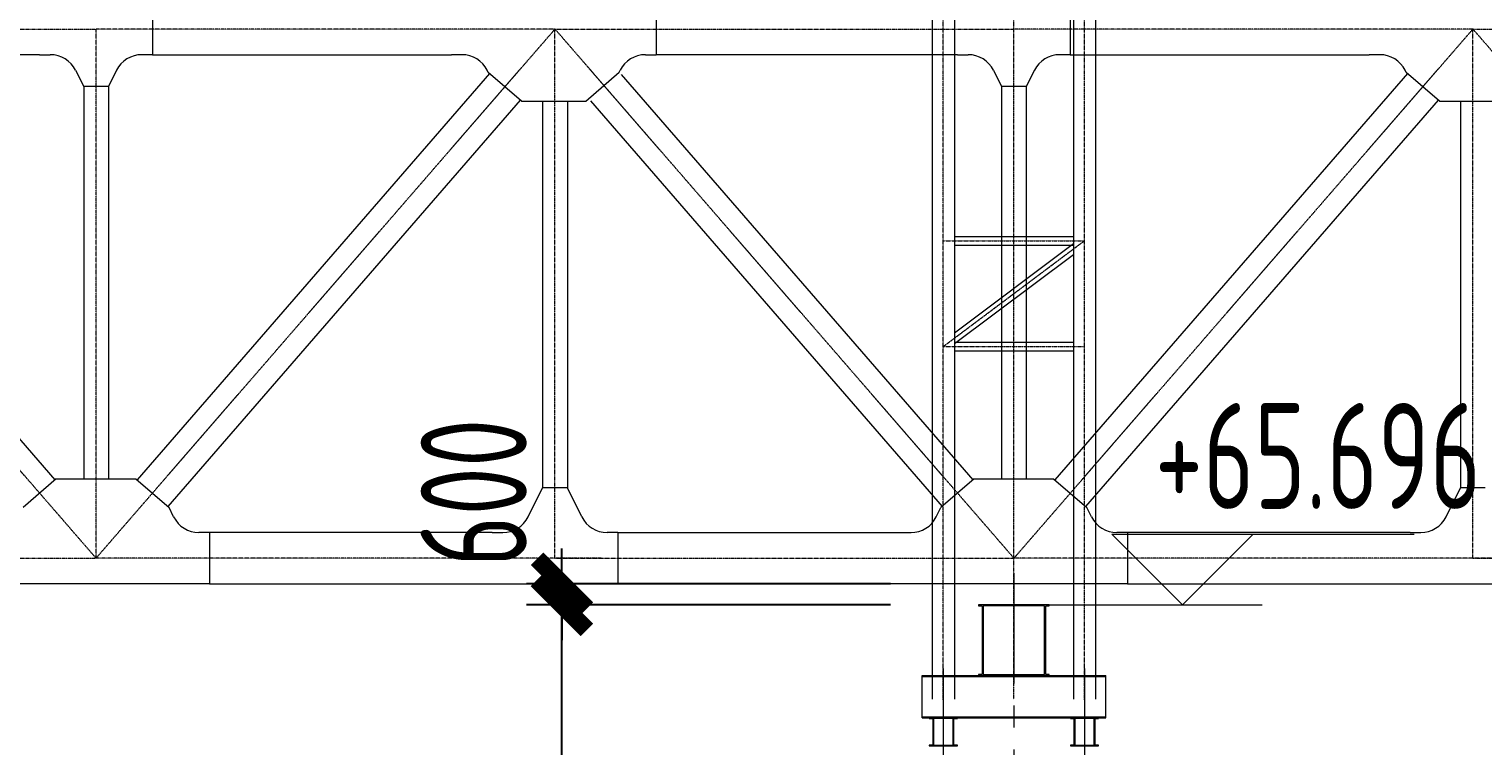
# Model space of a CAD drawing. Extents: x -2876908 to 633791, y -1383861 to 872234.
# Drawn here: x -313717 to -272537, y 744569 to 764893 of the extents above; entities that cross this region are included whole.
import ezdxf
from ezdxf.enums import TextEntityAlignment as Align

# ---------------------------------------------------------------- set-up
doc = ezdxf.new("R2010")
doc.units = 0
doc.header["$LTSCALE"] = 5
doc.header["$MEASUREMENT"] = 0
doc.linetypes.add('CENTER', pattern=[2, 1.25, -0.25, 0.25, -0.25])
doc.layers.get('0').update_dxf_attribs({"linetype": 'CONTINUOUS', "lineweight": 25})
doc.layers.get('DEFPOINTS').update_dxf_attribs({"color": 35, "linetype": 'CONTINUOUS', "lineweight": 13})
for name, color, linetype, lineweight in [('3中心线', 6, 'CENTER', 18), ('5标注', 3, 'CONTINUOUS', 15), ('6文本', 7, 'CONTINUOUS', 15), ('7边界线', 8, 'CONTINUOUS', 15), ('8轮廓线', 4, 'CONTINUOUS', 15), ('DIM', 3, 'CONTINUOUS', 0)]:
    doc.layers.add(name, color=color, linetype=linetype, lineweight=lineweight)
doc.layers.add('墩旁托架1', color=1, linetype='CONTINUOUS')
doc.styles.add('TSSD_Dimension', font='tssdeng.shx', dxfattribs={"width": 0.7, "bigfont": 'hztxt.shx'})
doc.styles.add('TSSD_NORM', font='tssdeng.shx', dxfattribs={"width": 0.7, "bigfont": 'hztxt.shx'})
doc.dimstyles.new('TSSD_100_100', dxfattribs={"dimtxt": 300, "dimasz": 100, "dimexe": 100, "dimexo": 250, "dimgap": 100, "dimtad": 1, "dimdec": 0, "dimzin": 0, "dimdsep": 46, "dimtxsty": 'TSSD_Dimension', "dimblk": 'ARCHTICK', "dimblk1": 'ARCHTICK', "dimblk2": 'ARCHTICK', "dimcen": 0, "dimdle": 100, "dimclrt": 7, "dimadec": 0, "dimazin": 0, "dimtfac": 1, "dimtdec": 0, "dimtix": 1, "dimtmove": 2, "dimatfit": 3, "dimfxl": 1, "dimtolj": 1, "dimtzin": 0, "dimarcsym": 0})

# ---------------------------------------------------------------- blocks, each defined once
blk = doc.blocks.new('f234w2')
at = {"layer": '3中心线'}
for p, q in [((362704, -13474), (349704, 1526)), ((349704, 1526), (362704, 1526)), ((362704, -13474), (375704, 1526)), ((375704, 1526), (362704, 1526)), ((362704, -13474), (362704, 1526)), ((388704, -13474), (375704, 1526)), ((375704, 1526), (388704, 1526)), ((375704, -13474), (375704, 1526)), ((388704, -13474), (401704, 1526)), ((401704, 1526), (388704, 1526)), ((388704, -13474), (388704, 1526)), ((414704, -13474), (401704, 1526)), ((401704, 1526), (414704, 1526)), ((401704, -13474), (401704, 1526)), ((349704, -13474), (362704, -13474)), ((377013, -13474), (362704, -13474)), ((375704, -13474), (388704, -13474)), ((403013, -13474), (388704, -13474)), ((401704, -13474), (414704, -13474))]:
    blk.add_line(p, q, dxfattribs=at)
at = {"layer": '7边界线'}
for p, q in [((364300, 2150), (364300, 800)), ((378566, 2150), (378566, 800)), ((390300, 2150), (390300, 800)), ((361107, 800), (352675, 800)), ((361107, 800), (361407, 800)), ((364300, 800), (364000, 800)), ((364300, 800), (372768, 800)), ((373068, 800), (372768, 800)), ((378266, 800), (378566, 800)), ((387107, 800), (378566, 800)), ((387107, 800), (387407, 800)), ((390300, 800), (390000, 800)), ((390300, 800), (398768, 800)), ((399068, 800), (398768, 800)), ((351578, 239), (361541, -11257)), ((362123, 358), (362354, -104)), ((363284, 358), (363054, -104)), ((373851, 265), (363866, -11257)), ((373813, 298), (373784, 358)), ((374757, -520), (373813, 298)), ((376574, -520), (377523, 303)), ((377523, 303), (377551, 358)), ((377578, 239), (387541, -11257)), ((388123, 358), (388354, -104)), ((389284, 358), (389054, -104)), ((399851, 265), (389866, -11257)), ((399813, 298), (399784, 358)), ((400757, -520), (399813, 298)), ((362354, -104), (362354, -11224)), ((363054, -104), (362354, -104)), ((363054, -104), (363054, -11224)), ((388354, -104), (388354, -11224)), ((389054, -104), (388354, -104)), ((389054, -104), (389054, -11224)), ((374719, -487), (364733, -12009)), ((374757, -520), (376574, -520)), ((375354, -520), (375354, -11481)), ((376054, -520), (376054, -11481)), ((376711, -513), (386674, -12009)), ((400719, -487), (390733, -12009)), ((400757, -520), (402947, -520)), ((401354, -520), (401354, -11481)), ((361579, -11224), (360636, -12041)), ((361579, -11224), (363828, -11224)), ((363828, -11224), (364771, -12041)), ((374942, -12304), (375354, -11481)), ((376054, -11481), (375354, -11481)), ((376465, -12304), (376054, -11481)), ((387579, -11224), (386636, -12041)), ((387579, -11224), (389828, -11224)), ((389828, -11224), (390771, -12041)), ((400942, -12304), (401354, -11481)), ((402054, -11481), (401354, -11481)), ((364902, -12304), (364771, -12041)), ((386505, -12304), (386636, -12041)), ((390902, -12304), (390771, -12041)), ((365918, -12746), (365618, -12746)), ((373927, -12746), (365918, -12746)), ((365918, -12746), (365918, -14202)), ((373927, -12746), (374227, -12746)), ((377480, -12746), (377180, -12746)), ((377480, -12746), (377480, -14202)), ((377480, -12746), (385489, -12746)), ((385489, -12746), (385789, -12746)), ((391918, -12746), (391618, -12746)), ((399927, -12746), (391918, -12746)), ((391918, -12746), (391918, -14202)), ((399927, -12746), (400227, -12746)), ((365918, -14202), (351480, -14202)), ((365918, -14202), (377480, -14202)), ((391918, -14202), (377480, -14202)), ((391918, -14202), (403480, -14202))]:
    blk.add_line(p, q, dxfattribs=at)
for centre, start, end in [((361407, 0), 26.5651, 90), ((364000, 0), 90, 153.4349), ((373068, 0), 26.5651, 90), ((378266, 0), 90, 153.4349), ((387407, 0), 26.5651, 90), ((390000, 0), 90, 153.4349), ((399068, 0), 26.5651, 90), ((365618, -11946), 206.5651, 270), ((374227, -11946), 270, 333.4349), ((377180, -11946), 206.5651, 270), ((385789, -11946), 270, 333.4349), ((391618, -11946), 206.5651, 270), ((400227, -11946), 270, 333.4349)]:
    blk.add_arc(centre, 800, start, end, dxfattribs=at)
blk = doc.blocks.new('立面图')
at = {"layer": '5标注'}
blk.add_blockref('f234w2', (-25830, -2913), dxfattribs=at)
blk = doc.blocks.new('hlsfhslkdfhk')
at = {"layer": '3中心线'}
for p, q in [((10437689, 1355662), (10437689, 1414731)), ((10439689, 1355692), (10439689, 1414731)), ((10441689, 1355662), (10441689, 1414731)), ((10437689, 1368692), (10441689, 1368692)), ((10437689, 1365692), (10441689, 1368692)), ((10437689, 1365692), (10441689, 1365692))]:
    blk.add_line(p, q, dxfattribs=at)
at = {"layer": '8轮廓线'}
for p, q in [((10437374, 1414651), (10437374, 1355692)), ((10438004, 1414651), (10438004, 1355692)), ((10441374, 1414651), (10441374, 1355692)), ((10442004, 1414651), (10442004, 1355692)), ((10438004, 1368815), (10441374, 1368815)), ((10438004, 1366082), (10441374, 1368609)), ((10438004, 1368570), (10441374, 1368570)), ((10438004, 1365775), (10441374, 1368303)), ((10438004, 1365815), (10441374, 1365815)), ((10438004, 1365570), (10441374, 1365570))]:
    blk.add_line(p, q, dxfattribs=at)
blk = doc.blocks.new('_ArchTick')
at = {"color": 0, "linetype": 'ByBlock', "const_width": 0.5}
blk.add_lwpolyline([(-0.707, -0.707), (0.707, 0.707)], dxfattribs=at)
blk = doc.blocks.new('*D1808')
at = {"layer": 'DEFPOINTS', "color": 0, "transparency": 16777216}
for p in [(-298623, 749169), (-286821, 749169), (-286821, 748569)]:
    blk.add_point(p, dxfattribs=at)
at = {"layer": 'DIM', "color": 0, "lineweight": -2, "transparency": 16777216}
for p, q in [((-298623, 749169), (-298623, 750169)), ((-289321, 749169), (-299623, 749169)), ((-298623, 748569), (-298623, 749169)), ((-298623, 748569), (-298623, 747569))]:
    blk.add_line(p, q, dxfattribs=at)
at = {"layer": 'DIM', "color": 0, "linetype": 'ByBlock', "lineweight": -2, "transparency": 16777216}
blk.add_line((-289321, 748569), (-299623, 748569), dxfattribs=at)
at = {"layer": 'DIM', "color": 0, "lineweight": -2, "transparency": 16777216, "xscale": 1000, "yscale": 1000, "zscale": 1000}
for p, rotation in [((-298623, 749169), 270), ((-298623, 748569), 90)]:
    blk.add_blockref('_ArchTick', p, dxfattribs=dict(at, rotation=rotation))
at = {"layer": 'DIM', "color": 7, "transparency": 16777216, "insert": (-301123, 751750), "char_height": 3000, "attachment_point": 5, "rotation": 90, "style": 'TSSD_Dimension'}
blk.add_mtext('\\A1;600', dxfattribs=at)
blk = doc.blocks.new('*D1809')
at = {"layer": 'DEFPOINTS', "color": 0, "transparency": 16777216}
for p in [(-298623, 748569), (-286821, 748569), (-286821, 722569)]:
    blk.add_point(p, dxfattribs=at)
at = {"layer": 'DIM', "color": 0, "lineweight": -2, "transparency": 16777216}
for p, q in [((-298623, 721569), (-298623, 749569)), ((-289321, 748569), (-299623, 748569))]:
    blk.add_line(p, q, dxfattribs=at)
at = {"layer": 'DIM', "color": 0, "linetype": 'ByBlock', "lineweight": -2, "transparency": 16777216}
blk.add_line((-289321, 722569), (-299623, 722569), dxfattribs=at)
at = {"layer": 'DIM', "color": 0, "lineweight": -2, "transparency": 16777216, "xscale": 1000, "yscale": 1000, "zscale": 1000}
for p, rotation in [((-298623, 748569), 90), ((-298623, 722569), 270)]:
    blk.add_blockref('_ArchTick', p, dxfattribs=dict(at, rotation=rotation))
at = {"layer": 'DIM', "color": 7, "transparency": 16777216, "insert": (-301123, 735569), "char_height": 3000, "attachment_point": 5, "rotation": 90, "style": 'TSSD_Dimension'}
blk.add_mtext('\\A1;26000', dxfattribs=at)

msp = doc.modelspace()

# ---------------------------------------------------------------- linework, layer by layer
at = {"layer": '3中心线', "ltscale": 500}
for p, q in [((-285821.069, 749469.24), (-285821.069, 680495.558)), ((-287821.069, 746765.24), (-287821.069, 679766.917)), ((-283821.069, 746765.24), (-283821.069, 679766.917))]:
    msp.add_line(p, q, dxfattribs=at)
at = {"layer": '8轮廓线'}
for p, q in [((-288421.106, 745369.228), (-288421.106, 746569.228)), ((-288421.106, 746569.228), (-283221.106, 746569.228)), ((-288421.106, 746539.228), (-283221.106, 746539.228)), ((-283221.106, 745369.228), (-283221.106, 746569.228)), ((-288421.106, 745399.228), (-283221.106, 745399.228)), ((-288421.106, 745369.228), (-283221.106, 745369.228))]:
    msp.add_line(p, q, dxfattribs=at)
for points in [[(-286821.106, 746569.228), (-284821.106, 746569.228), (-284821.106, 746599.228), (-284921.106, 746599.228), (-284921.106, 748539.228), (-284821.106, 748539.228), (-284821.106, 748569.228), (-286821.106, 748569.228), (-286821.106, 748539.228), (-286721.106, 748539.228), (-286721.106, 746599.228), (-286821.106, 746599.228)], [(-286821.106, 746569.228), (-284821.106, 746569.228), (-284821.106, 746599.228), (-284921.106, 746599.228), (-284921.106, 748539.228), (-284821.106, 748539.228), (-284821.106, 748569.228), (-286821.106, 748569.228), (-286821.106, 748539.228), (-286721.106, 748539.228), (-286721.106, 746599.228), (-286821.106, 746599.228)], [(-286691.106, 746599.228), (-284951.106, 746599.228), (-284951.106, 748539.228), (-286691.106, 748539.228)], [(-286691.106, 746599.228), (-284951.106, 746599.228), (-284951.106, 748539.228), (-286691.106, 748539.228)], [(-288221.106, 744569.228), (-287421.106, 744569.228), (-287421.106, 744593.228), (-287521.106, 744593.228), (-287521.106, 745345.228), (-287421.106, 745345.228), (-287421.106, 745369.228), (-288221.106, 745369.228), (-288221.106, 745345.228), (-288121.106, 745345.228), (-288121.106, 744593.228), (-288221.106, 744593.228)], [(-284221.106, 744569.228), (-283421.106, 744569.228), (-283421.106, 744593.228), (-283521.106, 744593.228), (-283521.106, 745345.228), (-283421.106, 745345.228), (-283421.106, 745369.228), (-284221.106, 745369.228), (-284221.106, 745345.228), (-284121.106, 745345.228), (-284121.106, 744593.228), (-284221.106, 744593.228)], [(-288097.106, 744593.228), (-287545.106, 744593.228), (-287545.106, 745345.228), (-288097.106, 745345.228)], [(-284097.106, 744593.228), (-283545.106, 744593.228), (-283545.106, 745345.228), (-284097.106, 745345.228)]]:
    msp.add_lwpolyline(points, close=True, dxfattribs=at)
at = {"layer": 'DIM'}
msp.add_line((-284821.106, 748569.228), (-278794.21, 748569.228), dxfattribs=at)
at = {"layer": 'DIM', "flags": 128}
msp.add_lwpolyline([(-279048.753, 750569.228), (-281048.753, 748569.228), (-283048.753, 750569.228), (-274482.95, 750569.228)], dxfattribs=at)

# ---------------------------------------------------------------- block references
at = {"layer": '5标注'}
msp.add_blockref('立面图', (-648694.383, 766279.851), dxfattribs=at)
at = {"layer": '墩旁托架1'}
msp.add_blockref('hlsfhslkdfhk', (-10725510.408, -609799), dxfattribs=at)

# ---------------------------------------------------------------- texts
at = {"layer": '6文本', "style": 'TSSD_NORM', "width": 0.7}
msp.add_text('+65.696', height=3000, dxfattribs=at).set_placement((-281827.542, 754290.939), align=Align.TOP_LEFT)

# ---------------------------------------------------------------- dimensions: what is measured, and where the dimension line sits
at = {"layer": 'DIM'}
dim = msp.add_linear_dim(base=(-298622.895, 749169.228), p1=(-286821.106, 748569.228), p2=(-286821.106, 749169.228), angle=90, dimstyle='TSSD_100_100', override={"dimtxt": 3000, "dimasz": 1000, "dimexe": 1000, "dimexo": 2500, "dimgap": 1000, "dimdle": 1000}, dxfattribs=at)
dim.commit()
dim.dimension.update_dxf_attribs({"geometry": '*D1808', "text_midpoint": (-301122.895, 751749.997), "dimtype": 160})
dim = msp.add_linear_dim(base=(-298622.895, 748569.228), p1=(-286821.106, 722569.228), p2=(-286821.106, 748569.228), angle=90, dimstyle='TSSD_100_100', override={"dimtxt": 3000, "dimasz": 1000, "dimexe": 1000, "dimexo": 2500, "dimgap": 1000, "dimdle": 1000}, dxfattribs=at)
dim.commit()
dim.dimension.update_dxf_attribs({"geometry": '*D1809', "text_midpoint": (-301122.895, 735569.228)})

doc.saveas('drawing.dxf')
